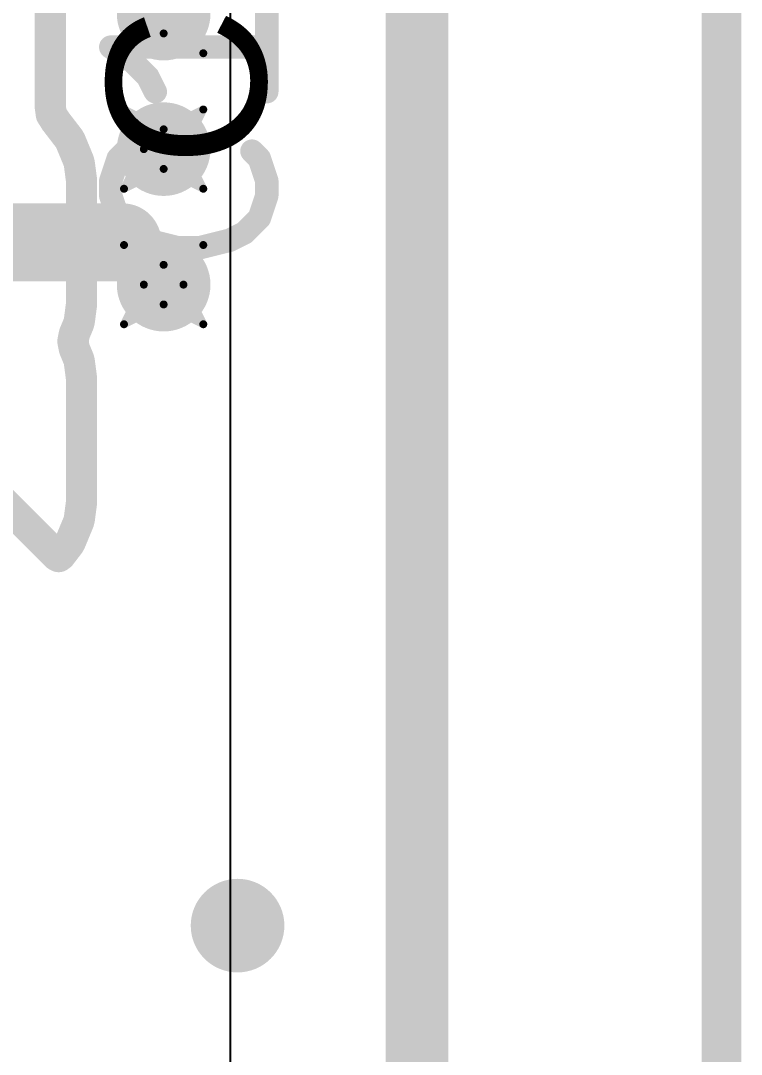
# Model space of a CAD drawing. Header units: inches. Extents: x 0 to 12.4, y -0.6 to 2.2.
# Drawn here: x 2.4562 to 2.638, y -0.1302 to 0.1306 of the extents above; entities that cross this region are included whole.
import ezdxf

# ---------------------------------------------------------------- set-up
doc = ezdxf.new("R2010")
doc.units = ezdxf.units.IN
doc.header["$MEASUREMENT"] = 0
for name, color, linetype in [('Board_Outline', 216, 'Continuous'), ('Bottom Layer', 5, 'Continuous'), ('Dimension', 6, 'Continuous'), ('Drill Drawing', 1, 'Continuous'), ('Mechanical 4', 56, 'Continuous'), ('Top Layer', 1, 'Continuous'), ('Top Overlay', 2, 'Continuous'), ('Via Holes', 16, 'Continuous')]:
    doc.layers.add(name, color=color, linetype=linetype)
doc.styles.add('Arial', font='', dxfattribs={"height": 0.2})
doc.styles.get('Arial').set_extended_font_data('Arial')

msp = doc.modelspace()

# ---------------------------------------------------------------- hatches: boundary and pattern name
at = {"layer": 'Bottom Layer'}
h = msp.add_hatch(color=5, dxfattribs=at)
edge = h.paths.add_edge_path()
edge.add_arc((2.4922756, 0.132399), 0.011811, 0, 360)
h = msp.add_hatch(color=5, dxfattribs=at)
edge = h.paths.add_edge_path()
edge.add_arc((2.4922756, 0.0981995), 0.011811, 0, 360)
h = msp.add_hatch(color=5, dxfattribs=at)
edge = h.paths.add_edge_path()
edge.add_arc((2.4922756, 0.064), 0.011811, 0, 360)
at = {"layer": 'Dimension'}
h = msp.add_hatch(color=6, dxfattribs=at)
edge = h.paths.add_edge_path()
edge.add_arc((2.5109194, -0.0977593), 0.011811, 0, 360)
at = {"layer": 'Top Layer'}
h = msp.add_hatch(color=1, dxfattribs=at)
edge = h.paths.add_edge_path()
edge.add_arc((2.4922756, 0.132399), 0.011811, 0, 360)
h = msp.add_hatch(color=1, dxfattribs=at)
edge = h.paths.add_edge_path()
edge.add_arc((2.4922756, 0.0981995), 0.011811, 0, 360)
h = msp.add_hatch(color=1, dxfattribs=at)
edge = h.paths.add_edge_path()
edge.add_arc((2.4922756, 0.064), 0.011811, 0, 360)
at = {"layer": 'Via Holes'}
h = msp.add_hatch(color=7, dxfattribs=at)
edge = h.paths.add_edge_path()
edge.add_arc((2.4922756, 0.132399), 0.0059055, 0, 360)
h = msp.add_hatch(color=7, dxfattribs=at)
edge = h.paths.add_edge_path()
edge.add_arc((2.4922756, 0.0981995), 0.0059055, 0, 360)
h = msp.add_hatch(color=7, dxfattribs=at)
edge = h.paths.add_edge_path()
edge.add_arc((2.4922756, 0.064), 0.0059055, 0, 360)

# ---------------------------------------------------------------- linework, layer by layer
at = {"layer": 'Board_Outline'}
msp.add_lwpolyline([(2.5590551, -0.4330709, 0.01, 0.01, 0), (2.5590551, 1.9685039, 0.01, 0.01, 0)], format="xyseb", dxfattribs=at)
at = {"layer": 'Bottom Layer'}
msp.add_line((2.509055, 0.3504187), (2.509055, -0.3830709), dxfattribs=at)
at = {"layer": 'Dimension'}
for points in [[(2.5522383, -0.4196294, 0.007874, 0.007874, 0), (2.5522383, 1.9563943, 0.007874, 0.007874, 0)], [(2.633, -0.4330709, 0.01, 0.01, 0), (2.633, 0.4708022, 0.01, 0.01, 0)], [(2.463695, 0.1092984, 0.007874, 0.007874, 0), (2.463695, 0.1400649, 0.007874, 0.007874, 0)], [(2.4636575, 0.1090132, 0.007874, 0.007874, 0), (2.463665, 0.1091087, 0.007874, 0.007874, 0)], [(2.4636575, 0.1090132, 0.007874, 0.007874, 0), (2.4639441, 0.1069403, 0.007874, 0.007874, 0)], [(2.463665, 0.1091087, 0.007874, 0.007874, 0), (2.463695, 0.1092984, 0.007874, 0.007874, 0)], [(2.4639441, 0.1069403, 0.007874, 0.007874, 0), (2.4649069, 0.1054363, 0.007874, 0.007874, 0)], [(2.4648877, 0.1054215, 0.007874, 0.007874, 0), (2.4649069, 0.1054363, 0.007874, 0.007874, 0)], [(2.4648877, 0.1054215, 0.007874, 0.007874, 0), (2.4650605, 0.1051963, 0.007874, 0.007874, 0)], [(2.4650605, 0.1051963, 0.007874, 0.007874, 0), (2.4650723, 0.1051779, 0.007874, 0.007874, 0)], [(2.4650723, 0.1051779, 0.007874, 0.007874, 0), (2.4650822, 0.105168, 0.007874, 0.007874, 0)], [(2.4650822, 0.105168, 0.007874, 0.007874, 0), (2.4684161, 0.1008232, 0.007874, 0.007874, 0)], [(2.4684161, 0.1008232, 0.007874, 0.007874, 0), (2.4687334, 0.1002737, 0.007874, 0.007874, 0)], [(2.4687334, 0.1002737, 0.007874, 0.007874, 0), (2.470829, 0.0952144, 0.007874, 0.007874, 0)], [(2.470829, 0.0952144, 0.007874, 0.007874, 0), (2.4709933, 0.0946014, 0.007874, 0.007874, 0)], [(2.4709933, 0.0946014, 0.007874, 0.007874, 0), (2.4715285, 0.0905356, 0.007874, 0.007874, 0)], [(2.4715285, 0.0905356, 0.007874, 0.007874, 0), (2.4715494, 0.0902178, 0.007874, 0.007874, 0)], [(2.4715494, 0.0591456, 0.007874, 0.007874, 0), (2.4715494, 0.0902178, 0.007874, 0.007874, 0)], [(2.4223368, 0.0746817, 0.019685, 0.019685, 0), (2.481884, 0.0746817, 0.019685, 0.019685, 0)], [(2.4709933, 0.0547619, 0.007874, 0.007874, 0), (2.4715285, 0.0588277, 0.007874, 0.007874, 0)], [(2.4715285, 0.0588277, 0.007874, 0.007874, 0), (2.4715494, 0.0591456, 0.007874, 0.007874, 0)], [(2.4697524, 0.0515499, 0.007874, 0.007874, 0), (2.470829, 0.054149, 0.007874, 0.007874, 0)], [(2.470829, 0.054149, 0.007874, 0.007874, 0), (2.4709933, 0.0547619, 0.007874, 0.007874, 0)], [(2.4693808, 0.0496817, 0.007874, 0.007874, 0), (2.4697524, 0.0515499, 0.007874, 0.007874, 0)], [(2.4693808, 0.0496817, 0.007874, 0.007874, 0), (2.4697524, 0.0478134, 0.007874, 0.007874, 0)], [(2.4697524, 0.0478134, 0.007874, 0.007874, 0), (2.470829, 0.0452144, 0.007874, 0.007874, 0)], [(2.470829, 0.0452144, 0.007874, 0.007874, 0), (2.4709933, 0.0446014, 0.007874, 0.007874, 0)], [(2.4709933, 0.0446014, 0.007874, 0.007874, 0), (2.4715285, 0.0405356, 0.007874, 0.007874, 0)], [(2.4715285, 0.0405356, 0.007874, 0.007874, 0), (2.4715494, 0.0402178, 0.007874, 0.007874, 0)], [(2.4715494, 0.0091456, 0.007874, 0.007874, 0), (2.4715494, 0.0402178, 0.007874, 0.007874, 0)], [(2.4257887, 0.0351491, 0.007874, 0.007874, 0), (2.4653102, -0.0043724, 0.007874, 0.007874, 0)], [(2.4715285, 0.0088277, 0.007874, 0.007874, 0), (2.4715494, 0.0091456, 0.007874, 0.007874, 0)], [(2.4709933, 0.0047619, 0.007874, 0.007874, 0), (2.4715285, 0.0088277, 0.007874, 0.007874, 0)], [(2.4687334, -0.0009103, 0.007874, 0.007874, 0), (2.470829, 0.004149, 0.007874, 0.007874, 0)], [(2.470829, 0.004149, 0.007874, 0.007874, 0), (2.4709933, 0.0047619, 0.007874, 0.007874, 0)], [(2.4684161, -0.0014599, 0.007874, 0.007874, 0), (2.4687334, -0.0009103, 0.007874, 0.007874, 0)], [(2.4662273, -0.0043123, 0.007874, 0.007874, 0), (2.4684161, -0.0014599, 0.007874, 0.007874, 0)], [(2.4653102, -0.0043724, 0.007874, 0.007874, 0), (2.4657879, -0.0046345, 0.007874, 0.007874, 0)], [(2.4657879, -0.0046345, 0.007874, 0.007874, 0), (2.4662273, -0.0043123, 0.007874, 0.007874, 0)]]:
    msp.add_lwpolyline(points, format="xyseb", dxfattribs=at)
for points in [[(2.461689, 0.1090132, 0.003937, 0.003937, 1), (2.465626, 0.1090132, 0.003937, 0.003937, 1)], [(2.461689, 0.1090132, 0.003937, 0.003937, 1), (2.465626, 0.1090132, 0.003937, 0.003937, 1)], [(2.4616965, 0.1091087, 0.003937, 0.003937, 1), (2.4656335, 0.1091087, 0.003937, 0.003937, 1)], [(2.4616965, 0.1091087, 0.003937, 0.003937, 1), (2.4656335, 0.1091087, 0.003937, 0.003937, 1)], [(2.4617265, 0.1092984, 0.003937, 0.003937, 1), (2.4656635, 0.1092984, 0.003937, 0.003937, 1)], [(2.4617265, 0.1092984, 0.003937, 0.003937, 1), (2.4656635, 0.1092984, 0.003937, 0.003937, 1)], [(2.4619756, 0.1069403, 0.003937, 0.003937, 1), (2.4659126, 0.1069403, 0.003937, 0.003937, 1)], [(2.4619756, 0.1069403, 0.003937, 0.003937, 1), (2.4659126, 0.1069403, 0.003937, 0.003937, 1)], [(2.4629192, 0.1054215, 0.003937, 0.003937, 1), (2.4668562, 0.1054215, 0.003937, 0.003937, 1)], [(2.4629192, 0.1054215, 0.003937, 0.003937, 1), (2.4668562, 0.1054215, 0.003937, 0.003937, 1)], [(2.4629384, 0.1054363, 0.003937, 0.003937, 1), (2.4668754, 0.1054363, 0.003937, 0.003937, 1)], [(2.4629384, 0.1054363, 0.003937, 0.003937, 1), (2.4668754, 0.1054363, 0.003937, 0.003937, 1)], [(2.463092, 0.1051963, 0.003937, 0.003937, 1), (2.467029, 0.1051963, 0.003937, 0.003937, 1)], [(2.463092, 0.1051963, 0.003937, 0.003937, 1), (2.467029, 0.1051963, 0.003937, 0.003937, 1)], [(2.4631038, 0.1051779, 0.003937, 0.003937, 1), (2.4670408, 0.1051779, 0.003937, 0.003937, 1)], [(2.4631038, 0.1051779, 0.003937, 0.003937, 1), (2.4670408, 0.1051779, 0.003937, 0.003937, 1)], [(2.4631137, 0.105168, 0.003937, 0.003937, 1), (2.4670507, 0.105168, 0.003937, 0.003937, 1)], [(2.4631137, 0.105168, 0.003937, 0.003937, 1), (2.4670507, 0.105168, 0.003937, 0.003937, 1)], [(2.4664476, 0.1008232, 0.003937, 0.003937, 1), (2.4703846, 0.1008232, 0.003937, 0.003937, 1)], [(2.4664476, 0.1008232, 0.003937, 0.003937, 1), (2.4703846, 0.1008232, 0.003937, 0.003937, 1)], [(2.4667649, 0.1002737, 0.003937, 0.003937, 1), (2.4707019, 0.1002737, 0.003937, 0.003937, 1)], [(2.4667649, 0.1002737, 0.003937, 0.003937, 1), (2.4707019, 0.1002737, 0.003937, 0.003937, 1)], [(2.4688605, 0.0952144, 0.003937, 0.003937, 1), (2.4727975, 0.0952144, 0.003937, 0.003937, 1)], [(2.4688605, 0.0952144, 0.003937, 0.003937, 1), (2.4727975, 0.0952144, 0.003937, 0.003937, 1)], [(2.4690248, 0.0946014, 0.003937, 0.003937, 1), (2.4729618, 0.0946014, 0.003937, 0.003937, 1)], [(2.4690248, 0.0946014, 0.003937, 0.003937, 1), (2.4729618, 0.0946014, 0.003937, 0.003937, 1)], [(2.46956, 0.0905356, 0.003937, 0.003937, 1), (2.473497, 0.0905356, 0.003937, 0.003937, 1)], [(2.46956, 0.0905356, 0.003937, 0.003937, 1), (2.473497, 0.0905356, 0.003937, 0.003937, 1)], [(2.4695809, 0.0902178, 0.003937, 0.003937, 1), (2.4735179, 0.0902178, 0.003937, 0.003937, 1)], [(2.4695809, 0.0902178, 0.003937, 0.003937, 1), (2.4735179, 0.0902178, 0.003937, 0.003937, 1)], [(2.4769628, 0.0746817, 0.0098425, 0.0098425, 1), (2.4868052, 0.0746817, 0.0098425, 0.0098425, 1)], [(2.46956, 0.0588277, 0.003937, 0.003937, 1), (2.473497, 0.0588277, 0.003937, 0.003937, 1)], [(2.46956, 0.0588277, 0.003937, 0.003937, 1), (2.473497, 0.0588277, 0.003937, 0.003937, 1)], [(2.4695809, 0.0591456, 0.003937, 0.003937, 1), (2.4735179, 0.0591456, 0.003937, 0.003937, 1)], [(2.4695809, 0.0591456, 0.003937, 0.003937, 1), (2.4735179, 0.0591456, 0.003937, 0.003937, 1)], [(2.4688605, 0.054149, 0.003937, 0.003937, 1), (2.4727975, 0.054149, 0.003937, 0.003937, 1)], [(2.4688605, 0.054149, 0.003937, 0.003937, 1), (2.4727975, 0.054149, 0.003937, 0.003937, 1)], [(2.4690248, 0.0547619, 0.003937, 0.003937, 1), (2.4729618, 0.0547619, 0.003937, 0.003937, 1)], [(2.4690248, 0.0547619, 0.003937, 0.003937, 1), (2.4729618, 0.0547619, 0.003937, 0.003937, 1)], [(2.4677839, 0.0515499, 0.003937, 0.003937, 1), (2.4717209, 0.0515499, 0.003937, 0.003937, 1)], [(2.4677839, 0.0515499, 0.003937, 0.003937, 1), (2.4717209, 0.0515499, 0.003937, 0.003937, 1)], [(2.4674123, 0.0496817, 0.003937, 0.003937, 1), (2.4713493, 0.0496817, 0.003937, 0.003937, 1)], [(2.4674123, 0.0496817, 0.003937, 0.003937, 1), (2.4713493, 0.0496817, 0.003937, 0.003937, 1)], [(2.4677839, 0.0478134, 0.003937, 0.003937, 1), (2.4717209, 0.0478134, 0.003937, 0.003937, 1)], [(2.4677839, 0.0478134, 0.003937, 0.003937, 1), (2.4717209, 0.0478134, 0.003937, 0.003937, 1)], [(2.4688605, 0.0452144, 0.003937, 0.003937, 1), (2.4727975, 0.0452144, 0.003937, 0.003937, 1)], [(2.4688605, 0.0452144, 0.003937, 0.003937, 1), (2.4727975, 0.0452144, 0.003937, 0.003937, 1)], [(2.4690248, 0.0446014, 0.003937, 0.003937, 1), (2.4729618, 0.0446014, 0.003937, 0.003937, 1)], [(2.4690248, 0.0446014, 0.003937, 0.003937, 1), (2.4729618, 0.0446014, 0.003937, 0.003937, 1)], [(2.46956, 0.0405356, 0.003937, 0.003937, 1), (2.473497, 0.0405356, 0.003937, 0.003937, 1)], [(2.46956, 0.0405356, 0.003937, 0.003937, 1), (2.473497, 0.0405356, 0.003937, 0.003937, 1)], [(2.4695809, 0.0402178, 0.003937, 0.003937, 1), (2.4735179, 0.0402178, 0.003937, 0.003937, 1)], [(2.4695809, 0.0402178, 0.003937, 0.003937, 1), (2.4735179, 0.0402178, 0.003937, 0.003937, 1)], [(2.4695809, 0.0091456, 0.003937, 0.003937, 1), (2.4735179, 0.0091456, 0.003937, 0.003937, 1)], [(2.4695809, 0.0091456, 0.003937, 0.003937, 1), (2.4735179, 0.0091456, 0.003937, 0.003937, 1)], [(2.46956, 0.0088277, 0.003937, 0.003937, 1), (2.473497, 0.0088277, 0.003937, 0.003937, 1)], [(2.46956, 0.0088277, 0.003937, 0.003937, 1), (2.473497, 0.0088277, 0.003937, 0.003937, 1)], [(2.4688605, 0.004149, 0.003937, 0.003937, 1), (2.4727975, 0.004149, 0.003937, 0.003937, 1)], [(2.4688605, 0.004149, 0.003937, 0.003937, 1), (2.4727975, 0.004149, 0.003937, 0.003937, 1)], [(2.4690248, 0.0047619, 0.003937, 0.003937, 1), (2.4729618, 0.0047619, 0.003937, 0.003937, 1)], [(2.4690248, 0.0047619, 0.003937, 0.003937, 1), (2.4729618, 0.0047619, 0.003937, 0.003937, 1)], [(2.4667649, -0.0009103, 0.003937, 0.003937, 1), (2.4707019, -0.0009103, 0.003937, 0.003937, 1)], [(2.4667649, -0.0009103, 0.003937, 0.003937, 1), (2.4707019, -0.0009103, 0.003937, 0.003937, 1)], [(2.4664476, -0.0014599, 0.003937, 0.003937, 1), (2.4703846, -0.0014599, 0.003937, 0.003937, 1)], [(2.4664476, -0.0014599, 0.003937, 0.003937, 1), (2.4703846, -0.0014599, 0.003937, 0.003937, 1)], [(2.4633417, -0.0043724, 0.003937, 0.003937, 1), (2.4672787, -0.0043724, 0.003937, 0.003937, 1)], [(2.4633417, -0.0043724, 0.003937, 0.003937, 1), (2.4672787, -0.0043724, 0.003937, 0.003937, 1)], [(2.4638194, -0.0046345, 0.003937, 0.003937, 1), (2.4677564, -0.0046345, 0.003937, 0.003937, 1)], [(2.4638194, -0.0046345, 0.003937, 0.003937, 1), (2.4677564, -0.0046345, 0.003937, 0.003937, 1)], [(2.4642588, -0.0043123, 0.003937, 0.003937, 1), (2.4681958, -0.0043123, 0.003937, 0.003937, 1)], [(2.4642588, -0.0043123, 0.003937, 0.003937, 1), (2.4681958, -0.0043123, 0.003937, 0.003937, 1)]]:
    msp.add_lwpolyline(points, format="xyseb", close=True, dxfattribs=at)
at = {"layer": 'Drill Drawing'}
for points in [[(2.4822756, 0.122399, 0.002, 0.002, 0), (2.4872756, 0.132399, 0.002, 0.002, 0)], [(2.4972756, 0.132399, 0.002, 0.002, 0), (2.5022756, 0.122399, 0.002, 0.002, 0)], [(2.4822756, 0.122399, 0.002, 0.002, 0), (2.4922756, 0.127399, 0.002, 0.002, 0)], [(2.4922756, 0.127399, 0.002, 0.002, 0), (2.5022756, 0.122399, 0.002, 0.002, 0)], [(2.4822756, 0.1081995, 0.002, 0.002, 0), (2.4922756, 0.1031995, 0.002, 0.002, 0)], [(2.4822756, 0.1081995, 0.002, 0.002, 0), (2.4872756, 0.0981995, 0.002, 0.002, 0)], [(2.4922756, 0.1031995, 0.002, 0.002, 0), (2.5022756, 0.1081995, 0.002, 0.002, 0)], [(2.4972756, 0.0981995, 0.002, 0.002, 0), (2.5022756, 0.1081995, 0.002, 0.002, 0)], [(2.4822756, 0.0881995, 0.002, 0.002, 0), (2.4872756, 0.0981995, 0.002, 0.002, 0)], [(2.4972756, 0.0981995, 0.002, 0.002, 0), (2.5022756, 0.0881995, 0.002, 0.002, 0)], [(2.4822756, 0.0881995, 0.002, 0.002, 0), (2.4922756, 0.0931995, 0.002, 0.002, 0)], [(2.4922756, 0.0931995, 0.002, 0.002, 0), (2.5022756, 0.0881995, 0.002, 0.002, 0)], [(2.4822756, 0.074, 0.002, 0.002, 0), (2.4922756, 0.069, 0.002, 0.002, 0)], [(2.4822756, 0.074, 0.002, 0.002, 0), (2.4872756, 0.064, 0.002, 0.002, 0)], [(2.4922756, 0.069, 0.002, 0.002, 0), (2.5022756, 0.074, 0.002, 0.002, 0)], [(2.4972756, 0.064, 0.002, 0.002, 0), (2.5022756, 0.074, 0.002, 0.002, 0)], [(2.4822756, 0.054, 0.002, 0.002, 0), (2.4872756, 0.064, 0.002, 0.002, 0)], [(2.4972756, 0.064, 0.002, 0.002, 0), (2.5022756, 0.054, 0.002, 0.002, 0)], [(2.4822756, 0.054, 0.002, 0.002, 0), (2.4922756, 0.059, 0.002, 0.002, 0)], [(2.4922756, 0.059, 0.002, 0.002, 0), (2.5022756, 0.054, 0.002, 0.002, 0)]]:
    msp.add_lwpolyline(points, format="xyseb", dxfattribs=at)
for points in [[(2.4917756, 0.127399, 0.001, 0.001, 1), (2.4927756, 0.127399, 0.001, 0.001, 1)], [(2.4917756, 0.127399, 0.001, 0.001, 1), (2.4927756, 0.127399, 0.001, 0.001, 1)], [(2.4817756, 0.122399, 0.001, 0.001, 1), (2.4827756, 0.122399, 0.001, 0.001, 1)], [(2.4817756, 0.122399, 0.001, 0.001, 1), (2.4827756, 0.122399, 0.001, 0.001, 1)], [(2.5017756, 0.122399, 0.001, 0.001, 1), (2.5027756, 0.122399, 0.001, 0.001, 1)], [(2.5017756, 0.122399, 0.001, 0.001, 1), (2.5027756, 0.122399, 0.001, 0.001, 1)], [(2.4817756, 0.1081995, 0.001, 0.001, 1), (2.4827756, 0.1081995, 0.001, 0.001, 1)], [(2.4817756, 0.1081995, 0.001, 0.001, 1), (2.4827756, 0.1081995, 0.001, 0.001, 1)], [(2.5017756, 0.1081995, 0.001, 0.001, 1), (2.5027756, 0.1081995, 0.001, 0.001, 1)], [(2.5017756, 0.1081995, 0.001, 0.001, 1), (2.5027756, 0.1081995, 0.001, 0.001, 1)], [(2.4917756, 0.1031995, 0.001, 0.001, 1), (2.4927756, 0.1031995, 0.001, 0.001, 1)], [(2.4917756, 0.1031995, 0.001, 0.001, 1), (2.4927756, 0.1031995, 0.001, 0.001, 1)], [(2.4867756, 0.0981995, 0.001, 0.001, 1), (2.4877756, 0.0981995, 0.001, 0.001, 1)], [(2.4867756, 0.0981995, 0.001, 0.001, 1), (2.4877756, 0.0981995, 0.001, 0.001, 1)], [(2.4967756, 0.0981995, 0.001, 0.001, 1), (2.4977756, 0.0981995, 0.001, 0.001, 1)], [(2.4967756, 0.0981995, 0.001, 0.001, 1), (2.4977756, 0.0981995, 0.001, 0.001, 1)], [(2.4917756, 0.0931995, 0.001, 0.001, 1), (2.4927756, 0.0931995, 0.001, 0.001, 1)], [(2.4917756, 0.0931995, 0.001, 0.001, 1), (2.4927756, 0.0931995, 0.001, 0.001, 1)], [(2.4817756, 0.0881995, 0.001, 0.001, 1), (2.4827756, 0.0881995, 0.001, 0.001, 1)], [(2.4817756, 0.0881995, 0.001, 0.001, 1), (2.4827756, 0.0881995, 0.001, 0.001, 1)], [(2.5017756, 0.0881995, 0.001, 0.001, 1), (2.5027756, 0.0881995, 0.001, 0.001, 1)], [(2.5017756, 0.0881995, 0.001, 0.001, 1), (2.5027756, 0.0881995, 0.001, 0.001, 1)], [(2.4817756, 0.074, 0.001, 0.001, 1), (2.4827756, 0.074, 0.001, 0.001, 1)], [(2.4817756, 0.074, 0.001, 0.001, 1), (2.4827756, 0.074, 0.001, 0.001, 1)], [(2.5017756, 0.074, 0.001, 0.001, 1), (2.5027756, 0.074, 0.001, 0.001, 1)], [(2.5017756, 0.074, 0.001, 0.001, 1), (2.5027756, 0.074, 0.001, 0.001, 1)], [(2.4917756, 0.069, 0.001, 0.001, 1), (2.4927756, 0.069, 0.001, 0.001, 1)], [(2.4917756, 0.069, 0.001, 0.001, 1), (2.4927756, 0.069, 0.001, 0.001, 1)], [(2.4867756, 0.064, 0.001, 0.001, 1), (2.4877756, 0.064, 0.001, 0.001, 1)], [(2.4867756, 0.064, 0.001, 0.001, 1), (2.4877756, 0.064, 0.001, 0.001, 1)], [(2.4967756, 0.064, 0.001, 0.001, 1), (2.4977756, 0.064, 0.001, 0.001, 1)], [(2.4967756, 0.064, 0.001, 0.001, 1), (2.4977756, 0.064, 0.001, 0.001, 1)], [(2.4917756, 0.059, 0.001, 0.001, 1), (2.4927756, 0.059, 0.001, 0.001, 1)], [(2.4917756, 0.059, 0.001, 0.001, 1), (2.4927756, 0.059, 0.001, 0.001, 1)], [(2.4817756, 0.054, 0.001, 0.001, 1), (2.4827756, 0.054, 0.001, 0.001, 1)], [(2.4817756, 0.054, 0.001, 0.001, 1), (2.4827756, 0.054, 0.001, 0.001, 1)], [(2.5017756, 0.054, 0.001, 0.001, 1), (2.5027756, 0.054, 0.001, 0.001, 1)], [(2.5017756, 0.054, 0.001, 0.001, 1), (2.5027756, 0.054, 0.001, 0.001, 1)]]:
    msp.add_lwpolyline(points, format="xyseb", close=True, dxfattribs=at)
at = {"layer": 'Mechanical 4'}
for points in [[(2.5182984, 0.1126966, 0.0059055, 0.0059055, 0), (2.5182984, 0.1351937, 0.0059055, 0.0059055, 0)], [(2.4789283, 0.1239452, 0.0059055, 0.0059055, 0), (2.5182984, 0.1239452, 0.0059055, 0.0059055, 0)], [(2.4789283, 0.1239452, 0.0059055, 0.0059055, 0), (2.4845527, 0.1201956, 0.0059055, 0.0059055, 0)], [(2.4845527, 0.1201956, 0.0059055, 0.0059055, 0), (2.4883022, 0.1164461, 0.0059055, 0.0059055, 0)], [(2.4883022, 0.1164461, 0.0059055, 0.0059055, 0), (2.4901769, 0.1126966, 0.0059055, 0.0059055, 0)], [(2.4808031, 0.0958237, 0.0059055, 0.0059055, 0), (2.4826779, 0.0976984, 0.0059055, 0.0059055, 0)], [(2.5145489, 0.0976984, 0.0059055, 0.0059055, 0), (2.5164236, 0.0958237, 0.0059055, 0.0059055, 0)], [(2.4789283, 0.0901994, 0.0059055, 0.0059055, 0), (2.4808031, 0.0958237, 0.0059055, 0.0059055, 0)], [(2.5164236, 0.0958237, 0.0059055, 0.0059055, 0), (2.5182984, 0.0901994, 0.0059055, 0.0059055, 0)], [(2.4789283, 0.0864498, 0.0059055, 0.0059055, 0), (2.4789283, 0.0901994, 0.0059055, 0.0059055, 0)], [(2.5182984, 0.0864498, 0.0059055, 0.0059055, 0), (2.5182984, 0.0901994, 0.0059055, 0.0059055, 0)], [(2.4789283, 0.0864498, 0.0059055, 0.0059055, 0), (2.4808031, 0.0808256, 0.0059055, 0.0059055, 0)], [(2.5164236, 0.0808256, 0.0059055, 0.0059055, 0), (2.5182984, 0.0864498, 0.0059055, 0.0059055, 0)], [(2.4808031, 0.0808256, 0.0059055, 0.0059055, 0), (2.4845527, 0.077076, 0.0059055, 0.0059055, 0)], [(2.5126741, 0.077076, 0.0059055, 0.0059055, 0), (2.5164236, 0.0808256, 0.0059055, 0.0059055, 0)], [(2.4845527, 0.077076, 0.0059055, 0.0059055, 0), (2.4883022, 0.0752013, 0.0059055, 0.0059055, 0)], [(2.5089246, 0.0752013, 0.0059055, 0.0059055, 0), (2.5126741, 0.077076, 0.0059055, 0.0059055, 0)], [(2.4883022, 0.0752013, 0.0059055, 0.0059055, 0), (2.4958012, 0.0733265, 0.0059055, 0.0059055, 0)], [(2.4958012, 0.0733265, 0.0059055, 0.0059055, 0), (2.5014255, 0.0733265, 0.0059055, 0.0059055, 0)], [(2.5014255, 0.0733265, 0.0059055, 0.0059055, 0), (2.5089246, 0.0752013, 0.0059055, 0.0059055, 0)]]:
    msp.add_lwpolyline(points, format="xyseb", dxfattribs=at)
for points in [[(2.4774519, 0.1239452, 0.0029527, 0.0029527, 1), (2.4804047, 0.1239452, 0.0029527, 0.0029527, 1)], [(2.4774519, 0.1239452, 0.0029527, 0.0029527, 1), (2.4804047, 0.1239452, 0.0029527, 0.0029527, 1)], [(2.516822, 0.1239452, 0.0029527, 0.0029527, 1), (2.5197748, 0.1239452, 0.0029527, 0.0029527, 1)], [(2.4830763, 0.1201956, 0.0029527, 0.0029527, 1), (2.4860291, 0.1201956, 0.0029527, 0.0029527, 1)], [(2.4830763, 0.1201956, 0.0029527, 0.0029527, 1), (2.4860291, 0.1201956, 0.0029527, 0.0029527, 1)], [(2.4868258, 0.1164461, 0.0029527, 0.0029527, 1), (2.4897786, 0.1164461, 0.0029527, 0.0029527, 1)], [(2.4868258, 0.1164461, 0.0029527, 0.0029527, 1), (2.4897786, 0.1164461, 0.0029527, 0.0029527, 1)], [(2.4887005, 0.1126966, 0.0029527, 0.0029527, 1), (2.4916533, 0.1126966, 0.0029527, 0.0029527, 1)], [(2.516822, 0.1126966, 0.0029527, 0.0029527, 1), (2.5197748, 0.1126966, 0.0029527, 0.0029527, 1)], [(2.4812015, 0.0976984, 0.0029527, 0.0029527, 1), (2.4841543, 0.0976984, 0.0029527, 0.0029527, 1)], [(2.5130725, 0.0976984, 0.0029527, 0.0029527, 1), (2.5160253, 0.0976984, 0.0029527, 0.0029527, 1)], [(2.4793267, 0.0958237, 0.0029527, 0.0029527, 1), (2.4822795, 0.0958237, 0.0029527, 0.0029527, 1)], [(2.4793267, 0.0958237, 0.0029527, 0.0029527, 1), (2.4822795, 0.0958237, 0.0029527, 0.0029527, 1)], [(2.5149472, 0.0958237, 0.0029527, 0.0029527, 1), (2.5179, 0.0958237, 0.0029527, 0.0029527, 1)], [(2.5149472, 0.0958237, 0.0029527, 0.0029527, 1), (2.5179, 0.0958237, 0.0029527, 0.0029527, 1)], [(2.4774519, 0.0901994, 0.0029527, 0.0029527, 1), (2.4804047, 0.0901994, 0.0029527, 0.0029527, 1)], [(2.4774519, 0.0901994, 0.0029527, 0.0029527, 1), (2.4804047, 0.0901994, 0.0029527, 0.0029527, 1)], [(2.516822, 0.0901994, 0.0029527, 0.0029527, 1), (2.5197748, 0.0901994, 0.0029527, 0.0029527, 1)], [(2.516822, 0.0901994, 0.0029527, 0.0029527, 1), (2.5197748, 0.0901994, 0.0029527, 0.0029527, 1)], [(2.4774519, 0.0864498, 0.0029527, 0.0029527, 1), (2.4804047, 0.0864498, 0.0029527, 0.0029527, 1)], [(2.4774519, 0.0864498, 0.0029527, 0.0029527, 1), (2.4804047, 0.0864498, 0.0029527, 0.0029527, 1)], [(2.516822, 0.0864498, 0.0029527, 0.0029527, 1), (2.5197748, 0.0864498, 0.0029527, 0.0029527, 1)], [(2.516822, 0.0864498, 0.0029527, 0.0029527, 1), (2.5197748, 0.0864498, 0.0029527, 0.0029527, 1)], [(2.4793267, 0.0808256, 0.0029527, 0.0029527, 1), (2.4822795, 0.0808256, 0.0029527, 0.0029527, 1)], [(2.4793267, 0.0808256, 0.0029527, 0.0029527, 1), (2.4822795, 0.0808256, 0.0029527, 0.0029527, 1)], [(2.5149472, 0.0808256, 0.0029527, 0.0029527, 1), (2.5179, 0.0808256, 0.0029527, 0.0029527, 1)], [(2.5149472, 0.0808256, 0.0029527, 0.0029527, 1), (2.5179, 0.0808256, 0.0029527, 0.0029527, 1)], [(2.4830763, 0.077076, 0.0029527, 0.0029527, 1), (2.4860291, 0.077076, 0.0029527, 0.0029527, 1)], [(2.4830763, 0.077076, 0.0029527, 0.0029527, 1), (2.4860291, 0.077076, 0.0029527, 0.0029527, 1)], [(2.5111977, 0.077076, 0.0029527, 0.0029527, 1), (2.5141505, 0.077076, 0.0029527, 0.0029527, 1)], [(2.5111977, 0.077076, 0.0029527, 0.0029527, 1), (2.5141505, 0.077076, 0.0029527, 0.0029527, 1)], [(2.4868258, 0.0752013, 0.0029527, 0.0029527, 1), (2.4897786, 0.0752013, 0.0029527, 0.0029527, 1)], [(2.4868258, 0.0752013, 0.0029527, 0.0029527, 1), (2.4897786, 0.0752013, 0.0029527, 0.0029527, 1)], [(2.4943248, 0.0733265, 0.0029527, 0.0029527, 1), (2.4972776, 0.0733265, 0.0029527, 0.0029527, 1)], [(2.4943248, 0.0733265, 0.0029527, 0.0029527, 1), (2.4972776, 0.0733265, 0.0029527, 0.0029527, 1)], [(2.4999491, 0.0733265, 0.0029527, 0.0029527, 1), (2.5029019, 0.0733265, 0.0029527, 0.0029527, 1)], [(2.4999491, 0.0733265, 0.0029527, 0.0029527, 1), (2.5029019, 0.0733265, 0.0029527, 0.0029527, 1)], [(2.5074482, 0.0752013, 0.0029527, 0.0029527, 1), (2.510401, 0.0752013, 0.0029527, 0.0029527, 1)], [(2.5074482, 0.0752013, 0.0029527, 0.0029527, 1), (2.510401, 0.0752013, 0.0029527, 0.0029527, 1)]]:
    msp.add_lwpolyline(points, format="xyseb", close=True, dxfattribs=at)
at = {"layer": 'Top Layer'}
msp.add_line((2.509055, 0.1854291), (2.509055, -0.3830709), dxfattribs=at)

# ---------------------------------------------------------------- texts
at = {"layer": 'Top Overlay', "style": 'Arial'}
msp.add_text('C11', height=0.04, rotation=90, dxfattribs=at).set_placement((2.5180014, 0.0936098))

doc.saveas('drawing.dxf')
